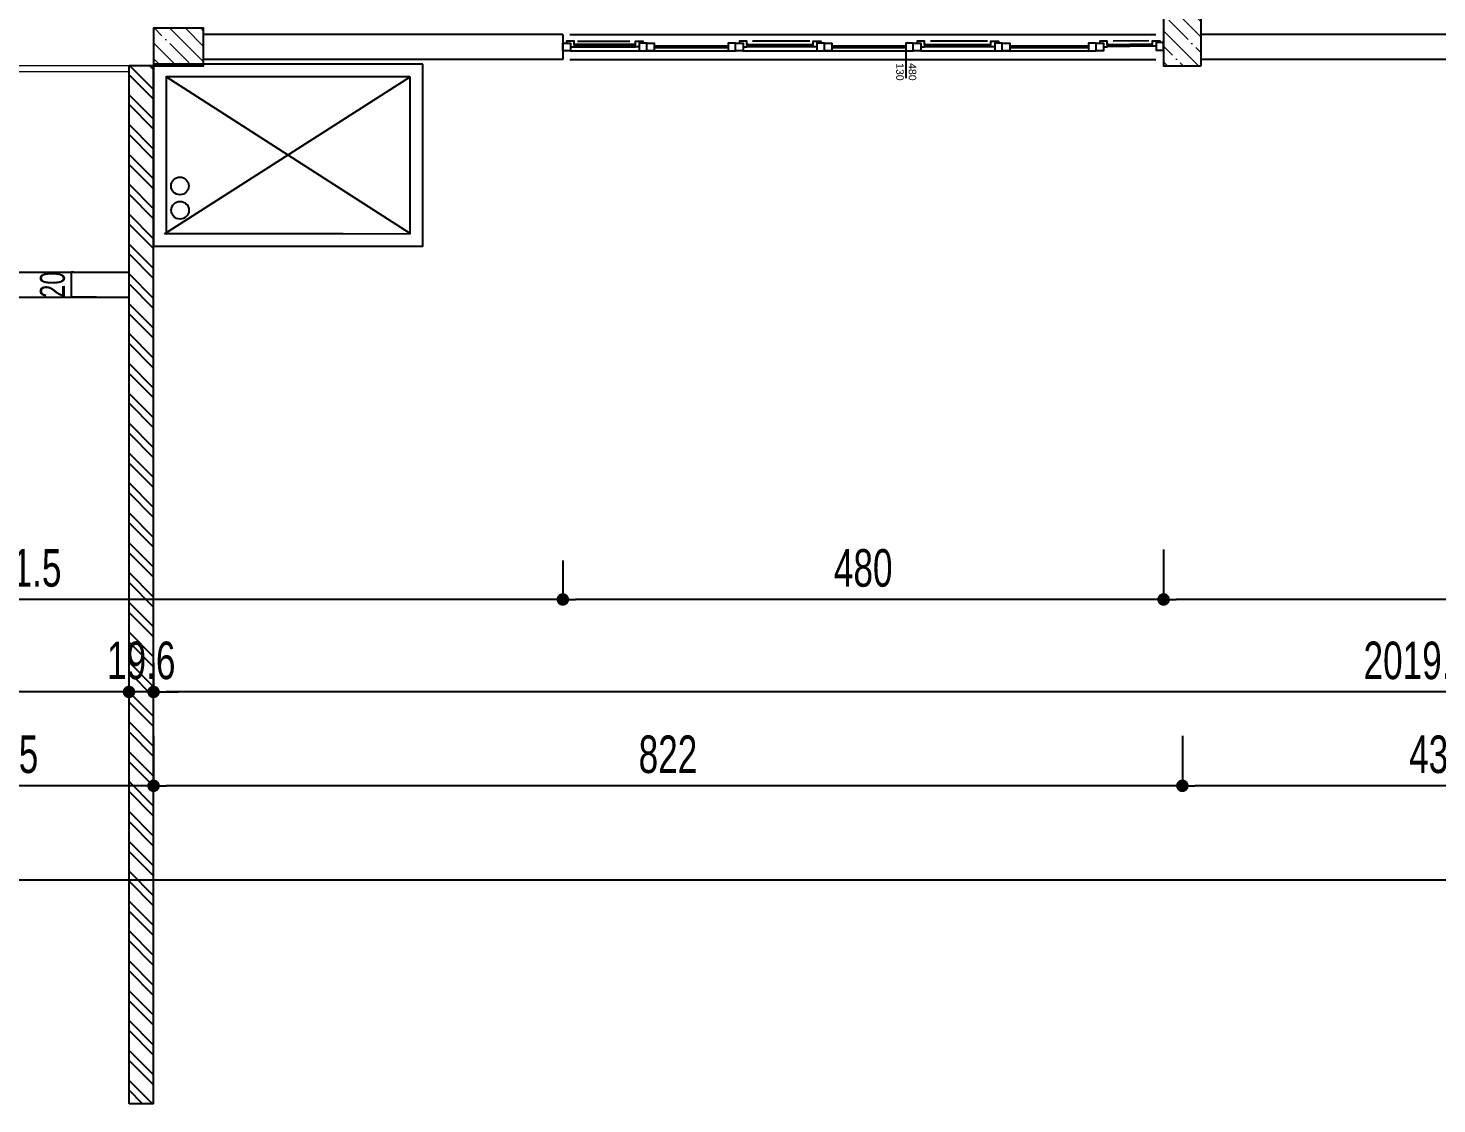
# Model space of a CAD drawing. Header units: millimetres. Extents: x 322668 to 332469, y 13187 to 20117.
# Drawn here: x 327508 to 328633, y 14248 to 15108 of the extents above; entities that cross this region are included whole.
import ezdxf

# ---------------------------------------------------------------- set-up
doc = ezdxf.new("R2010")
doc.units = ezdxf.units.MM
doc.header["$LTSCALE"] = 50
doc.header["$MEASUREMENT"] = 0
doc.header["$PDMODE"] = 3
doc.header["$PDSIZE"] = -0.5
doc.layers.get('0').update_dxf_attribs({"linetype": 'CONTINUOUS'})
doc.layers.get('DEFPOINTS').update_dxf_attribs({"linetype": 'CONTINUOUS'})
for name, color, linetype in [('alüminyum', 30, 'CONTINUOUS'), ('CAM-PL', 142, 'CONTINUOUS'), ('MIM_BA', 3, 'CONTINUOUS'), ('MIM_DUVAR', 4, 'CONTINUOUS'), ('MIM_GOR', 254, 'CONTINUOUS'), ('MIM_OLCU-DIS', 1, 'CONTINUOUS'), ('MIM_TARAMA', 8, 'CONTINUOUS'), ('OLCU', 7, 'CONTINUOUS'), ('TEXT1', 1, 'CONTINUOUS')]:
    doc.layers.add(name, color=color, linetype=linetype)
doc.layers.add('MIM_TEFRIS', color=31, linetype='CONTINUOUS', lineweight=5)
doc.layers.add('Tarama', color=252, linetype='CONTINUOUS', lineweight=20)
doc.styles.add('OLCU', font='TSIMPLEX.SHX', dxfattribs={"width": 0.7})
doc.styles.get("Standard").update_dxf_attribs({"font": 'arial.ttf', "height": 30})
doc.styles.add('TWSIMPLX', font='twsimplx.shx', dxfattribs={"width": 0.7})
doc.dimstyles.new('200-OLCU-DIŞ', dxfattribs={"dimtxt": 30, "dimasz": 10, "dimexe": 0, "dimexo": 0, "dimgap": 10, "dimtad": 1, "dimdec": 1, "dimdsep": 46, "dimtxsty": 'OLCU', "dimblk1": 'DOT', "dimblk2": 'DOT', "dimsah": 1, "dimcen": 0, "dimclrd": 7, "dimclre": 7, "dimclrt": 4, "dimadec": 0, "dimazin": 0, "dimtfac": 1, "dimtdec": 1, "dimtix": 1, "dimtmove": 2, "dimatfit": 3, "dimldrblk": 'DOT', "dimfxl": 0, "dimtolj": 1, "dimarcsym": 0})
doc.dimstyles.new('MIM_IC_OLCU', dxfattribs={"dimscale": 100, "dimtxt": 0.2, "dimasz": 0.0025, "dimexe": 0, "dimexo": 0, "dimgap": 0.05, "dimtad": 1, "dimdec": 1, "dimzin": 9, "dimdsep": 46, "dimtxsty": 'TWSIMPLX', "dimblk": 'DOT', "dimcen": 0, "dimdle": 1.25, "dimclrd": 256, "dimclre": 256, "dimclrt": 7, "dimadec": 0, "dimazin": 2, "dimtfac": 0.1125, "dimtdec": 1, "dimtix": 1, "dimtmove": 0, "dimatfit": 3, "dimldrblk": 'DOT', "dimfxl": 0, "dimtvp": 0.225, "dimtolj": 1, "dimarcsym": 0})
pattern_1 = [(315, (-29775.514, 5926.281), (12.3743687, 12.3743687), []), (315, (-29775.514, 5913.907), (12.3743687, 12.3743687), [21.875, -4.375, 0, -4.375])]

# ---------------------------------------------------------------- blocks, each defined once
blk = doc.blocks.new('_DOT')
at = {"color": 0, "linetype": 'ByBlock'}
blk.add_line((-0.5, 0), (-1, 0), dxfattribs=at)
at = {"color": 0, "linetype": 'ByBlock', "const_width": 0.5}
blk.add_lwpolyline([(-0.25, 0, 1), (0.25, 0, 1)], format="xyb", close=True, dxfattribs=at)
blk = doc.blocks.new('*D151')
at = {"layer": 'DEFPOINTS', "color": 0}
for p in [(329627.6, 15078, -67.5), (327588.5, 14893), (329942.6, 14893)]:
    blk.add_point(p, dxfattribs=at)
at = {"layer": 'MIM_OLCU-DIS', "color": 7, "lineweight": -2}
for p, q in [((329903.5, 15078), (329942.6, 15078)), ((329942.6, 15068), (329942.6, 14903)), ((329902.6, 14893), (329942.6, 14893))]:
    blk.add_line(p, q, dxfattribs=at)
at = {"layer": 'MIM_OLCU-DIS', "color": 7, "lineweight": -2, "xscale": 10, "yscale": 10, "zscale": 10}
for p, rotation in [((329942.6, 15078), 90), ((329942.6, 14893), 270)]:
    blk.add_blockref('_DOT', p, dxfattribs=dict(at, rotation=rotation))
at = {"layer": 'MIM_OLCU-DIS', "color": 4, "insert": (329917.6, 14985.5), "char_height": 30, "attachment_point": 5, "rotation": 90, "style": 'OLCU'}
blk.add_mtext('\\A1;185', dxfattribs=at)
blk = doc.blocks.new('*D158')
at = {"layer": 'DEFPOINTS', "color": 0}
for p in [(330017.6, 15078, -67.5), (327588.5, 14893), (330017.6, 14893)]:
    blk.add_point(p, dxfattribs=at)
at = {"layer": 'MIM_OLCU-DIS', "color": 7, "lineweight": -2}
for p, q in [((330017.6, 15078), (330017.6, 15078)), ((330017.6, 15068), (330017.6, 14903)), ((329977.6, 14893), (330017.6, 14893))]:
    blk.add_line(p, q, dxfattribs=at)
at = {"layer": 'MIM_OLCU-DIS', "color": 7, "lineweight": -2, "xscale": 10, "yscale": 10, "zscale": 10}
for p, rotation in [((330017.6, 15078), 90), ((330017.6, 14893), 270)]:
    blk.add_blockref('_DOT', p, dxfattribs=dict(at, rotation=rotation))
at = {"layer": 'MIM_OLCU-DIS', "color": 4, "insert": (329992.6, 14985.5), "char_height": 30, "attachment_point": 5, "rotation": 90, "style": 'OLCU'}
blk.add_mtext('\\A1;185', dxfattribs=at)
blk = doc.blocks.new('*D159')
at = {"layer": 'DEFPOINTS', "color": 0}
for p in [(329577.7, 18408, -57.5), (327588.5, 14893), (330092.6, 14893)]:
    blk.add_point(p, dxfattribs=at)
at = {"layer": 'MIM_OLCU-DIS', "color": 7, "lineweight": -2}
for p, q in [((330052.8, 18408), (330092.6, 18408)), ((330092.6, 18398), (330092.6, 14903)), ((330052.6, 14893), (330092.6, 14893))]:
    blk.add_line(p, q, dxfattribs=at)
at = {"layer": 'MIM_OLCU-DIS', "color": 7, "lineweight": -2, "xscale": 10, "yscale": 10, "zscale": 10}
for p, rotation in [((330092.6, 18408), 90), ((330092.6, 14893), 270)]:
    blk.add_blockref('_DOT', p, dxfattribs=dict(at, rotation=rotation))
at = {"layer": 'MIM_OLCU-DIS', "color": 4, "insert": (330067.6, 16650.5), "char_height": 30, "attachment_point": 5, "rotation": 90, "style": 'OLCU'}
blk.add_mtext('\\A1;3515', dxfattribs=at)
blk = doc.blocks.new('*D169')
at = {"layer": 'DEFPOINTS', "color": 0}
for p in [(328415.1, 15078), (329627.6, 15078, -67.5), (328415.1, 14651.5)]:
    blk.add_point(p, dxfattribs=at)
at = {"layer": 'MIM_OLCU-DIS', "color": 7, "lineweight": -2}
for p, q in [((328415.1, 14691.5), (328415.1, 14651.5)), ((329627.6, 14691), (329627.6, 14651.5)), ((329617.6, 14651.5), (328425.1, 14651.5))]:
    blk.add_line(p, q, dxfattribs=at)
at = {"layer": 'MIM_OLCU-DIS', "color": 7, "lineweight": -2, "xscale": 10, "yscale": 10, "zscale": 10, "rotation": 180}
blk.add_blockref('_DOT', (328415.1, 14651.5), dxfattribs=at)
at = {"layer": 'MIM_OLCU-DIS', "color": 7, "lineweight": -2, "xscale": 10, "yscale": 10, "zscale": 10}
blk.add_blockref('_DOT', (329627.6, 14651.5), dxfattribs=at)
at = {"layer": 'MIM_OLCU-DIS', "color": 4, "insert": (329021.4, 14676.5), "char_height": 30, "attachment_point": 5, "style": 'OLCU'}
blk.add_mtext('\\A1;1212.4', dxfattribs=at)
blk = doc.blocks.new('*D170')
at = {"layer": 'DEFPOINTS', "color": 0}
for p in [(327935.1, 15083, -350), (328415.1, 15078), (327935.1, 14651.5)]:
    blk.add_point(p, dxfattribs=at)
at = {"layer": 'MIM_OLCU-DIS', "color": 7, "lineweight": -2}
for p, q in [((328415.1, 14691.5), (328415.1, 14651.5)), ((327935.1, 14682.6), (327935.1, 14651.5)), ((328405.1, 14651.5), (327945.1, 14651.5))]:
    blk.add_line(p, q, dxfattribs=at)
at = {"layer": 'MIM_OLCU-DIS', "color": 7, "lineweight": -2, "xscale": 10, "yscale": 10, "zscale": 10, "rotation": 180}
blk.add_blockref('_DOT', (327935.1, 14651.5), dxfattribs=at)
at = {"layer": 'MIM_OLCU-DIS', "color": 7, "lineweight": -2, "xscale": 10, "yscale": 10, "zscale": 10}
blk.add_blockref('_DOT', (328415.1, 14651.5), dxfattribs=at)
at = {"layer": 'MIM_OLCU-DIS', "color": 4, "insert": (328175.1, 14676.5), "char_height": 30, "attachment_point": 5, "style": 'OLCU'}
blk.add_mtext('\\A1;480', dxfattribs=at)
blk = doc.blocks.new('*D171')
at = {"layer": 'DEFPOINTS', "color": 0}
for p in [(327935.1, 15083, -350), (327063.6, 14893, -431.8), (327063.6, 14651.5)]:
    blk.add_point(p, dxfattribs=at)
at = {"layer": 'MIM_OLCU-DIS', "color": 7, "lineweight": -2}
for p, q in [((327935.1, 14682.6), (327935.1, 14651.5)), ((327063.6, 14671), (327063.6, 14651.5)), ((327925.1, 14651.5), (327073.6, 14651.5))]:
    blk.add_line(p, q, dxfattribs=at)
at = {"layer": 'MIM_OLCU-DIS', "color": 7, "lineweight": -2, "xscale": 10, "yscale": 10, "zscale": 10, "rotation": 180}
blk.add_blockref('_DOT', (327063.6, 14651.5), dxfattribs=at)
at = {"layer": 'MIM_OLCU-DIS', "color": 7, "lineweight": -2, "xscale": 10, "yscale": 10, "zscale": 10}
blk.add_blockref('_DOT', (327935.1, 14651.5), dxfattribs=at)
at = {"layer": 'MIM_OLCU-DIS', "color": 4, "insert": (327499.4, 14676.5), "char_height": 30, "attachment_point": 5, "style": 'OLCU'}
blk.add_mtext('\\A1;871.5', dxfattribs=at)
blk = doc.blocks.new('*D193')
at = {"layer": 'DEFPOINTS', "color": 0}
for p in [(327608.1, 15078, -700), (329627.6, 15078, -67.5), (327608.1, 14577.6)]:
    blk.add_point(p, dxfattribs=at)
at = {"layer": 'MIM_OLCU-DIS', "color": 7, "lineweight": -2}
for p, q in [((329627.6, 14617.2), (329627.6, 14577.6)), ((327608.1, 14600.9), (327608.1, 14577.6)), ((329617.6, 14577.6), (327618.1, 14577.6))]:
    blk.add_line(p, q, dxfattribs=at)
at = {"layer": 'MIM_OLCU-DIS', "color": 7, "lineweight": -2, "xscale": 10, "yscale": 10, "zscale": 10, "rotation": 180}
blk.add_blockref('_DOT', (327608.1, 14577.6), dxfattribs=at)
at = {"layer": 'MIM_OLCU-DIS', "color": 7, "lineweight": -2, "xscale": 10, "yscale": 10, "zscale": 10}
blk.add_blockref('_DOT', (329627.6, 14577.6), dxfattribs=at)
at = {"layer": 'MIM_OLCU-DIS', "color": 4, "insert": (328617.8, 14602.6), "char_height": 30, "attachment_point": 5, "style": 'OLCU'}
blk.add_mtext('\\A1;2019.4', dxfattribs=at)
blk = doc.blocks.new('*D194')
at = {"layer": 'DEFPOINTS', "color": 0}
for p in [(327608.1, 15078, -700), (327588.5, 14577.6, -702), (327588.5, 14577.6)]:
    blk.add_point(p, dxfattribs=at)
at = {"layer": 'MIM_OLCU-DIS', "color": 7, "lineweight": -2}
for p, q in [((327608.1, 14600.9), (327608.1, 14577.6)), ((327578.5, 14577.6), (327568.5, 14577.6)), ((327608.1, 14577.6), (327588.5, 14577.6)), ((327618.1, 14577.6), (327628.1, 14577.6))]:
    blk.add_line(p, q, dxfattribs=at)
at = {"layer": 'MIM_OLCU-DIS', "color": 7, "lineweight": -2, "xscale": 10, "yscale": 10, "zscale": 10}
blk.add_blockref('_DOT', (327588.5, 14577.6), dxfattribs=at)
at = {"layer": 'MIM_OLCU-DIS', "color": 7, "lineweight": -2, "xscale": 10, "yscale": 10, "zscale": 10, "rotation": 180}
blk.add_blockref('_DOT', (327608.1, 14577.6), dxfattribs=at)
at = {"layer": 'MIM_OLCU-DIS', "color": 4, "insert": (327598.3, 14602.6), "char_height": 30, "attachment_point": 5, "style": 'OLCU'}
blk.add_mtext('\\A1;19.6', dxfattribs=at)
blk = doc.blocks.new('*D195')
at = {"layer": 'DEFPOINTS', "color": 0}
for p in [(324189.6, 14893), (324189.6, 14577.6), (327588.5, 14577.6, -702)]:
    blk.add_point(p, dxfattribs=at)
at = {"layer": 'MIM_OLCU-DIS', "color": 7, "lineweight": -2}
for p, q in [((324189.6, 14617.6), (324189.6, 14577.6)), ((327578.5, 14577.6), (324199.6, 14577.6))]:
    blk.add_line(p, q, dxfattribs=at)
at = {"layer": 'MIM_OLCU-DIS', "color": 7, "lineweight": -2, "xscale": 10, "yscale": 10, "zscale": 10, "rotation": 180}
blk.add_blockref('_DOT', (324189.6, 14577.6), dxfattribs=at)
at = {"layer": 'MIM_OLCU-DIS', "color": 7, "lineweight": -2, "xscale": 10, "yscale": 10, "zscale": 10}
blk.add_blockref('_DOT', (327588.5, 14577.6), dxfattribs=at)
at = {"layer": 'MIM_OLCU-DIS', "color": 4, "insert": (325889.1, 14602.6), "char_height": 30, "attachment_point": 5, "style": 'OLCU'}
blk.add_mtext('\\A1;3398.9', dxfattribs=at)
blk = doc.blocks.new('*D197')
at = {"layer": 'DEFPOINTS', "color": 0}
for p in [(328430.1, 15078), (328862.6, 15078, -67.5), (328430.1, 14502.6)]:
    blk.add_point(p, dxfattribs=at)
at = {"layer": 'MIM_OLCU-DIS', "color": 7, "lineweight": -2}
for p, q in [((328430.1, 14542.6), (328430.1, 14502.6)), ((328862.6, 14542.3), (328862.6, 14502.6)), ((328852.6, 14502.6), (328440.1, 14502.6))]:
    blk.add_line(p, q, dxfattribs=at)
at = {"layer": 'MIM_OLCU-DIS', "color": 7, "lineweight": -2, "xscale": 10, "yscale": 10, "zscale": 10, "rotation": 180}
blk.add_blockref('_DOT', (328430.1, 14502.6), dxfattribs=at)
at = {"layer": 'MIM_OLCU-DIS', "color": 7, "lineweight": -2, "xscale": 10, "yscale": 10, "zscale": 10}
blk.add_blockref('_DOT', (328862.6, 14502.6), dxfattribs=at)
at = {"layer": 'MIM_OLCU-DIS', "color": 4, "insert": (328646.4, 14527.6), "char_height": 30, "attachment_point": 5, "style": 'OLCU'}
blk.add_mtext('\\A1;432.4', dxfattribs=at)
blk = doc.blocks.new('*D198')
at = {"layer": 'DEFPOINTS', "color": 0}
for p in [(327608.1, 15108), (328430.1, 15078), (327608.1, 14502.6)]:
    blk.add_point(p, dxfattribs=at)
at = {"layer": 'MIM_OLCU-DIS', "color": 7, "lineweight": -2}
for p, q in [((327608.1, 14542.6), (327608.1, 14502.6)), ((328430.1, 14542.6), (328430.1, 14502.6)), ((328420.1, 14502.6), (327618.1, 14502.6))]:
    blk.add_line(p, q, dxfattribs=at)
at = {"layer": 'MIM_OLCU-DIS', "color": 7, "lineweight": -2, "xscale": 10, "yscale": 10, "zscale": 10, "rotation": 180}
blk.add_blockref('_DOT', (327608.1, 14502.6), dxfattribs=at)
at = {"layer": 'MIM_OLCU-DIS', "color": 7, "lineweight": -2, "xscale": 10, "yscale": 10, "zscale": 10}
blk.add_blockref('_DOT', (328430.1, 14502.6), dxfattribs=at)
at = {"layer": 'MIM_OLCU-DIS', "color": 4, "insert": (328019.1, 14527.6), "char_height": 30, "attachment_point": 5, "style": 'OLCU'}
blk.add_mtext('\\A1;822', dxfattribs=at)
blk = doc.blocks.new('*D199')
at = {"layer": 'DEFPOINTS', "color": 0}
for p in [(327608.1, 15108), (327353.6, 14616.1, -96.8), (327353.6, 14502.6)]:
    blk.add_point(p, dxfattribs=at)
at = {"layer": 'MIM_OLCU-DIS', "color": 7, "lineweight": -2}
for p, q in [((327608.1, 14542.6), (327608.1, 14502.6)), ((327353.6, 14533), (327353.6, 14502.6)), ((327598.1, 14502.6), (327363.6, 14502.6))]:
    blk.add_line(p, q, dxfattribs=at)
at = {"layer": 'MIM_OLCU-DIS', "color": 7, "lineweight": -2, "xscale": 10, "yscale": 10, "zscale": 10, "rotation": 180}
blk.add_blockref('_DOT', (327353.6, 14502.6), dxfattribs=at)
at = {"layer": 'MIM_OLCU-DIS', "color": 7, "lineweight": -2, "xscale": 10, "yscale": 10, "zscale": 10}
blk.add_blockref('_DOT', (327608.1, 14502.6), dxfattribs=at)
at = {"layer": 'MIM_OLCU-DIS', "color": 4, "insert": (327480.9, 14527.6), "char_height": 30, "attachment_point": 5, "style": 'OLCU'}
blk.add_mtext('\\A1;254.5', dxfattribs=at)
blk = doc.blocks.new('*D203')
at = {"layer": 'DEFPOINTS', "color": 0}
for p in [(329627.6, 15078, -67.5), (324189.6, 14893), (329627.6, 14427.6)]:
    blk.add_point(p, dxfattribs=at)
at = {"layer": 'MIM_OLCU-DIS', "color": 7, "lineweight": -2}
for p, q in [((324189.6, 14467.6), (324189.6, 14427.6)), ((329627.6, 14467.4), (329627.6, 14427.6)), ((324199.6, 14427.6), (329617.6, 14427.6))]:
    blk.add_line(p, q, dxfattribs=at)
at = {"layer": 'MIM_OLCU-DIS', "color": 7, "lineweight": -2, "xscale": 10, "yscale": 10, "zscale": 10, "rotation": 180}
blk.add_blockref('_DOT', (324189.6, 14427.6), dxfattribs=at)
at = {"layer": 'MIM_OLCU-DIS', "color": 7, "lineweight": -2, "xscale": 10, "yscale": 10, "zscale": 10}
blk.add_blockref('_DOT', (329627.6, 14427.6), dxfattribs=at)
at = {"layer": 'MIM_OLCU-DIS', "color": 4, "insert": (326908.6, 14452.6), "char_height": 30, "attachment_point": 5, "style": 'OLCU'}
blk.add_mtext('\\A1;5438', dxfattribs=at)
blk = doc.blocks.new('DOT')
at = {"color": 3}
blk.add_circle((0, 0), 0.4, dxfattribs=at)
at = {"layer": 'OLCU', "color": 2}
for p, q in [((0, -1.2), (0, 1.2)), ((1.2, 0), (-1.2, 0))]:
    blk.add_line(p, q, dxfattribs=at)
blk = doc.blocks.new('*D271')
at = {"layer": 'DEFPOINTS', "color": 0}
for p in [(327588.5, 14913, -431.8), (327542.4, 14893), (327588.1, 14893)]:
    blk.add_point(p, dxfattribs=at)
at = {"layer": 'MIM_DUVAR', "lineweight": -2}
for p, q in [((327542.4, 14913.2), (327542.4, 14913.5)), ((327544.5, 14913), (327542.4, 14913)), ((327542.4, 14913), (327542.4, 14893)), ((327562.4, 14893), (327542.4, 14893)), ((327542.4, 14892.7), (327542.4, 14892.5))]:
    blk.add_line(p, q, dxfattribs=at)
at = {"layer": 'MIM_DUVAR', "lineweight": -2, "xscale": 0.25, "yscale": 0.25, "zscale": 0.25}
for p, rotation in [((327542.4, 14913), 270), ((327542.4, 14893), 90)]:
    blk.add_blockref('DOT', p, dxfattribs=dict(at, rotation=rotation))
at = {"layer": 'MIM_DUVAR', "color": 7, "insert": (327527.4, 14903), "char_height": 20, "attachment_point": 5, "rotation": 90, "style": 'TWSIMPLX'}
blk.add_mtext('\\A1;20', dxfattribs=at)

msp = doc.modelspace()

# ---------------------------------------------------------------- hatches: boundary and pattern name
at = {"layer": 'MIM_TARAMA'}
h = msp.add_hatch(dxfattribs=at)
h.set_pattern_fill('ANSI32', color=256, scale=45, angle=270)
h.set_pattern_definition([(315, (-29775.514, 5926.281), (11.9324269, 11.9324269), []), (315, (-29775.514, 5918.326), (11.9324269, 11.9324269), [])])
h.paths.add_polyline_path([(327588.54, 14248.5), (327608.14, 14248.5), (327608.14, 15077.96), (327588.54, 15077.96)])
at = {"layer": 'Tarama', "ltscale": 0.5}
h = msp.add_hatch(dxfattribs=at)
h.set_pattern_fill('ANSI35', color=256, scale=70, angle=-90)
h.set_pattern_definition(pattern_1)
h.paths.add_polyline_path([(328445.14, 15117.96), (328430.14, 15117.96), (328430.14, 15077.96), (328445.14, 15077.96)])
h.paths.add_polyline_path([(328430.14, 15117.96), (328415.14, 15117.96), (328415.14, 15077.96), (328430.14, 15077.96)])
h = msp.add_hatch(dxfattribs=at)
h.set_pattern_fill('ANSI35', color=256, scale=70, angle=-90)
h.set_pattern_definition(pattern_1)
h.paths.add_polyline_path([(327648.14, 15077.96), (327648.14, 15107.96), (327608.14, 15107.96), (327608.14, 15077.96)])

# ---------------------------------------------------------------- linework, layer by layer
at = {"layer": 'alüminyum'}
for p, q in [((327944.14, 15092.96, -350), (327993.14, 15092.96, -350)), ((327946.86, 15097.46, -350), (327988.56, 15097.46, -350)), ((328135.14, 15092.96, -350), (328082.14, 15092.96, -350)), ((328132.43, 15097.46, -350), (328086.73, 15097.46, -350)), ((328277.14, 15092.96, -350), (328224.14, 15092.96, -350)), ((328274.43, 15097.46, -350), (328228.73, 15097.46, -350)), ((328406.14, 15093.46, -350), (328370.14, 15092.96, -350)), ((328403.43, 15097.96, -350), (328374.73, 15097.46, -350)), ((327941.14, 15089.96, -350), (328067.14, 15089.96, -350)), ((328079.14, 15089.96, -350), (328209.14, 15089.96, -350)), ((328221.14, 15089.96, -350), (328355.14, 15089.96, -350))]:
    msp.add_line(p, q, dxfattribs=at)
at = {"layer": 'alüminyum', "elevation": -350}
for points in [[(327935.14, 15095.96), (327941.14, 15095.96), (327941.14, 15089.96), (327935.14, 15089.96)], [(327935.14, 15095.96), (327941.14, 15095.96), (327941.14, 15089.96), (327935.14, 15089.96)], [(328002.14, 15095.96), (327996.14, 15095.96), (327996.14, 15089.96), (328002.14, 15089.96)], [(328002.14, 15095.96), (327996.14, 15095.96), (327996.14, 15089.96), (328002.14, 15089.96)], [(328002.14, 15095.96), (328008.14, 15095.96), (328008.14, 15089.96), (328002.14, 15089.96)], [(328002.14, 15095.96), (328008.14, 15095.96), (328008.14, 15089.96), (328002.14, 15089.96)], [(328008.14, 15093.46), (328008.14, 15092.46), (328009.14, 15092.46), (328009.14, 15093.46)], [(328067.14, 15093.46), (328067.14, 15092.46), (328066.14, 15092.46), (328066.14, 15093.46)], [(328067.14, 15093.46), (328067.14, 15092.46), (328066.14, 15092.46), (328066.14, 15093.46)], [(328073.14, 15095.96), (328067.14, 15095.96), (328067.14, 15089.96), (328073.14, 15089.96)], [(328073.14, 15095.96), (328067.14, 15095.96), (328067.14, 15089.96), (328073.14, 15089.96)], [(328073.14, 15095.96), (328079.14, 15095.96), (328079.14, 15089.96), (328073.14, 15089.96)], [(328073.14, 15095.96), (328079.14, 15095.96), (328079.14, 15089.96), (328073.14, 15089.96)], [(328144.14, 15095.96), (328138.14, 15095.96), (328138.14, 15089.96), (328144.14, 15089.96)], [(328144.14, 15095.96), (328138.14, 15095.96), (328138.14, 15089.96), (328144.14, 15089.96)], [(328144.14, 15095.96), (328150.14, 15095.96), (328150.14, 15089.96), (328144.14, 15089.96)], [(328144.14, 15095.96), (328150.14, 15095.96), (328150.14, 15089.96), (328144.14, 15089.96)], [(328150.14, 15093.46), (328150.14, 15092.46), (328151.14, 15092.46), (328151.14, 15093.46)], [(328209.14, 15093.46), (328209.14, 15092.46), (328208.14, 15092.46), (328208.14, 15093.46)], [(328209.14, 15093.46), (328209.14, 15092.46), (328208.14, 15092.46), (328208.14, 15093.46)], [(328215.14, 15095.96), (328209.14, 15095.96), (328209.14, 15089.96), (328215.14, 15089.96)], [(328215.14, 15095.96), (328209.14, 15095.96), (328209.14, 15089.96), (328215.14, 15089.96)], [(328215.14, 15095.96), (328221.14, 15095.96), (328221.14, 15089.96), (328215.14, 15089.96)], [(328215.14, 15095.96), (328221.14, 15095.96), (328221.14, 15089.96), (328215.14, 15089.96)], [(328286.14, 15095.96), (328280.14, 15095.96), (328280.14, 15089.96), (328286.14, 15089.96)], [(328286.14, 15095.96), (328280.14, 15095.96), (328280.14, 15089.96), (328286.14, 15089.96)], [(328286.14, 15095.96), (328292.14, 15095.96), (328292.14, 15089.96), (328286.14, 15089.96)], [(328286.14, 15095.96), (328292.14, 15095.96), (328292.14, 15089.96), (328286.14, 15089.96)], [(328292.14, 15093.46), (328292.14, 15092.46), (328293.14, 15092.46), (328293.14, 15093.46)], [(328355.14, 15093.46), (328355.14, 15092.46), (328354.14, 15092.46), (328354.14, 15093.46)], [(328355.14, 15093.46), (328355.14, 15092.46), (328354.14, 15092.46), (328354.14, 15093.46)], [(328361.14, 15095.96), (328355.14, 15095.96), (328355.14, 15089.96), (328361.14, 15089.96)], [(328361.14, 15095.96), (328355.14, 15095.96), (328355.14, 15089.96), (328361.14, 15089.96)], [(328361.14, 15095.96), (328367.14, 15095.96), (328367.14, 15089.96), (328361.14, 15089.96)], [(328361.14, 15095.96), (328367.14, 15095.96), (328367.14, 15089.96), (328361.14, 15089.96)], [(328415.14, 15096.46), (328409.14, 15096.46), (328409.14, 15090.46), (328415.14, 15090.46)], [(328415.14, 15096.46), (328409.14, 15096.46), (328409.14, 15090.46), (328415.14, 15090.46)]]:
    msp.add_lwpolyline(points, close=True, dxfattribs=at)
for points in [[(327941.14, 15095.96), (327941.14, 15092.96), (327944.14, 15092.96), (327944.14, 15093.96), (327945.14, 15093.96), (327945.14, 15094.96), (327944.14, 15094.96), (327944.14, 15097.46), (327938.14, 15097.46), (327938.14, 15095.96), (327941.14, 15095.96)], [(327996.14, 15095.96), (327996.14, 15092.96), (327993.14, 15092.96), (327993.14, 15093.96), (327992.14, 15093.96), (327992.14, 15094.96), (327993.14, 15094.96), (327993.14, 15097.46), (327999.14, 15097.46), (327999.14, 15095.96), (327996.14, 15095.96)], [(328079.14, 15095.96), (328079.14, 15092.96), (328082.14, 15092.96), (328082.14, 15093.96), (328083.14, 15093.96), (328083.14, 15094.96), (328082.14, 15094.96), (328082.14, 15097.46), (328076.14, 15097.46), (328076.14, 15095.96), (328079.14, 15095.96)], [(328138.14, 15095.96), (328138.14, 15092.96), (328135.14, 15092.96), (328135.14, 15093.96), (328134.14, 15093.96), (328134.14, 15094.96), (328135.14, 15094.96), (328135.14, 15097.46), (328141.14, 15097.46), (328141.14, 15095.96), (328138.14, 15095.96)], [(328221.14, 15095.96), (328221.14, 15092.96), (328224.14, 15092.96), (328224.14, 15093.96), (328225.14, 15093.96), (328225.14, 15094.96), (328224.14, 15094.96), (328224.14, 15097.46), (328218.14, 15097.46), (328218.14, 15095.96), (328221.14, 15095.96)], [(328280.14, 15095.96), (328280.14, 15092.96), (328277.14, 15092.96), (328277.14, 15093.96), (328276.14, 15093.96), (328276.14, 15094.96), (328277.14, 15094.96), (328277.14, 15097.46), (328283.14, 15097.46), (328283.14, 15095.96), (328280.14, 15095.96)], [(328367.14, 15095.96), (328367.14, 15092.96), (328370.14, 15092.96), (328370.14, 15093.96), (328371.14, 15093.96), (328371.14, 15094.96), (328370.14, 15094.96), (328370.14, 15097.46), (328364.14, 15097.46), (328364.14, 15095.96), (328367.14, 15095.96)], [(328409.14, 15096.46), (328409.14, 15093.46), (328406.14, 15093.46), (328406.14, 15094.46), (328405.14, 15094.46), (328405.14, 15095.46), (328406.14, 15095.46), (328406.14, 15097.96), (328412.14, 15097.96), (328412.14, 15096.46), (328409.14, 15096.46)]]:
    msp.add_lwpolyline(points, dxfattribs=at)
at = {"layer": 'CAM-PL', "elevation": -350}
for points in [[(327992.14, 15093.96), (327992.14, 15094.96), (327945.14, 15094.96), (327945.14, 15093.96)], [(328066.14, 15092.46), (328066.14, 15093.46), (328009.14, 15093.46), (328009.14, 15092.46)], [(328083.14, 15093.96), (328083.14, 15094.96), (328134.14, 15094.96), (328134.14, 15093.96)], [(328208.14, 15092.46), (328208.14, 15093.46), (328151.14, 15093.46), (328151.14, 15092.46)], [(328225.14, 15093.96), (328225.14, 15094.96), (328276.14, 15094.96), (328276.14, 15093.96)], [(328354.14, 15092.46), (328354.14, 15093.46), (328293.14, 15093.46), (328293.14, 15092.46)], [(328371.14, 15093.96), (328371.14, 15094.96), (328405.14, 15095.46), (328405.14, 15094.46)]]:
    msp.add_lwpolyline(points, close=True, dxfattribs=at)
at = {"layer": 'MIM_BA'}
for points in [[(328445.14, 15077.96), (328445.14, 15117.96), (328415.14, 15117.96), (328415.14, 15077.96), (328445.14, 15077.96)], [(327608.14, 15077.96), (327648.14, 15077.96), (327648.14, 15107.96), (327608.14, 15107.96), (327608.14, 15077.96)]]:
    msp.add_lwpolyline(points, dxfattribs=at)
at = {"layer": 'MIM_DUVAR'}
for p, q in [((327935.14, 15102.96, -350), (327648.14, 15102.96, -350)), ((327935.14, 15102.96, -350), (327935.14, 15082.96, -350)), ((328415.14, 15102.96, -350), (328415.14, 15077.96, -350)), ((327935.14, 15082.96, -350), (327648.14, 15082.96, -350)), ((327608.14, 15077.96, 602.01), (327588.51, 15077.96)), ((327588.54, 14248.5), (327588.54, 15077.96)), ((327608.11, 14248.5), (327608.14, 15077.96, -700)), ((327608.14, 15077.96, -350), (327608.14, 14977.96, -350)), ((327616.75, 14943.74, -700), (327813.14, 15069.2, 954.54)), ((327813.14, 14943.82, 954.54), (327618.18, 15069.2, -700)), ((327759.62, 14943.74, 954.54), (327616.75, 14943.74, -700)), ((327608.14, 14248.5), (327588.54, 14248.5))]:
    msp.add_line(p, q, dxfattribs=at)
at = {"layer": 'MIM_DUVAR', "color": 22}
for p, q in [((328847.59, 15102.96, -335), (328445.14, 15102.96, -335)), ((328847.59, 15082.96, -335), (328445.14, 15082.96, -335)), ((327063.62, 14913, -1360.89), (327588.54, 14913, -1611.19)), ((327063.62, 14893, -1353.17), (327588.54, 14893, -1600.32))]:
    msp.add_line(p, q, dxfattribs=at)
at = {"layer": 'MIM_DUVAR', "elevation": -700}
for points in [[(327823.14, 15079.2), (327608.18, 15079.2), (327608.18, 14933.74), (327823.14, 14933.82)], [(327813.14, 15069.2), (327618.18, 15069.2), (327618.18, 14943.74), (327813.14, 14943.82)]]:
    msp.add_lwpolyline(points, close=True, dxfattribs=at)
at = {"layer": 'MIM_DUVAR', "color": 3}
msp.add_circle((327629.19, 14981.88, 954.54), 7.09, dxfattribs=at)
at = {"layer": 'MIM_DUVAR', "color": 6}
msp.add_circle((327629.27, 14962.46, -700), 7.09, dxfattribs=at)
at = {"layer": 'MIM_GOR'}
for p, q in [((327940.59, 15102.96, -361.04), (328408.87, 15102.96, -361.04)), ((327940.59, 15082.96, -361.04), (328408.87, 15082.96, -361.04))]:
    msp.add_line(p, q, dxfattribs=at)
at = {"layer": 'MIM_TARAMA'}
msp.add_line((327608.14, 15077.96), (327588.51, 15077.96), dxfattribs=at)
at = {"layer": 'MIM_TEFRIS'}
for p, q in [((327588.54, 15077.96), (327483.04, 15077.96, -145.98)), ((327588.54, 15072.96), (327483.04, 15072.96, -145.98))]:
    msp.add_line(p, q, dxfattribs=at)
at = {"layer": 'TEXT1'}
msp.add_line((328209.14, 15095.96, -350), (328209.14, 15067.99, -350), dxfattribs=at)

# ---------------------------------------------------------------- texts
at = {"layer": 'TEXT1', "insert": (328217.46, 15080.03, -350), "char_height": 6, "attachment_point": 1, "rotation": 270}
msp.add_mtext_dynamic_manual_height_columns('480\\P130', width=18.3646, gutter_width=300, heights=[19.96], dxfattribs=at)

# ---------------------------------------------------------------- dimensions: what is measured, and where the dimension line sits
at = {"layer": 'MIM_DUVAR', "color": 3}
dim = msp.add_linear_dim(base=(327542.41, 14893), p1=(327588.54, 14913, -431.83), p2=(327588.11, 14893), angle=270, dimstyle='MIM_IC_OLCU', override={"dimtmove": 1}, dxfattribs=at)
dim.commit()
dim.dimension.update_dxf_attribs({"geometry": '*D271', "text_midpoint": (327527.41, 14903)})
at = {"layer": 'MIM_OLCU-DIS', "color": 22}
dim = msp.add_linear_dim(base=(330092.59, 14893), p1=(329577.75, 18407.96, -57.5), p2=(327588.54, 14893), angle=270, dimstyle='200-OLCU-DIŞ', dxfattribs=at)
dim.commit()
dim.dimension.update_dxf_attribs({"geometry": '*D159', "text_midpoint": (330067.59, 16650.48)})
at = {"layer": 'MIM_OLCU-DIS'}
for base, p1, p2, picture, middle in [((327353.62, 14502.6), (327608.14, 15107.96), (327353.62, 14616.1, -96.76), '*D199', (327480.88, 14527.6)), ((327608.14, 14502.6), (328430.14, 15077.96), (327608.14, 15107.96), '*D198', (328019.14, 14527.6)), ((327063.62, 14651.51), (327935.14, 15082.96, -350), (327063.62, 14893, -431.83), '*D171', (327499.38, 14676.51)), ((327935.14, 14651.51), (328415.14, 15077.96), (327935.14, 15082.96, -350), '*D170', (328175.14, 14676.51)), ((329627.59, 14427.6), (324189.62, 14893), (329627.59, 15077.96, -67.5), '*D203', (326908.6, 14452.6)), ((327588.51, 14577.6), (327608.14, 15077.96, -700), (327588.51, 14577.6, -702.01), '*D194', (327598.33, 14602.6)), ((327608.14, 14577.6), (329627.55, 15077.96, -67.5), (327608.14, 15077.96, -700), '*D193', (328617.85, 14602.6)), ((328415.144, 14651.5124), (329627.5872, 15077.9638, -67.5), (328415.144, 15077.9638), '*D169', (329021.3656, 14676.5124)), ((328430.144, 14502.5952), (328862.5872, 15077.9638, -67.5), (328430.144, 15077.9638), '*D197', (328646.3656, 14527.5952)), ((324189.62, 14577.6), (327588.54, 14577.6, -702.01), (324189.62, 14893), '*D195', (325889.08, 14602.6))]:
    dim = msp.add_linear_dim(base=base, p1=p1, p2=p2, dimstyle='200-OLCU-DIŞ', dxfattribs=at)
    dim.commit()
    dim.dimension.update_dxf_attribs({"geometry": picture, "text_midpoint": middle})
at = {"layer": 'MIM_OLCU-DIS', "color": 2}
for base, p1, picture, middle in [((329942.59, 14893), (329627.59, 15077.96, -67.5), '*D151', (329917.59, 14985.48)), ((330017.59, 14893), (330017.59, 15077.96, -67.5), '*D158', (329992.59, 14985.48))]:
    dim = msp.add_linear_dim(base=base, p1=p1, p2=(327588.54, 14893), angle=270, dimstyle='200-OLCU-DIŞ', dxfattribs=at)
    dim.commit()
    dim.dimension.update_dxf_attribs({"geometry": picture, "text_midpoint": middle})

doc.saveas('drawing.dxf')
